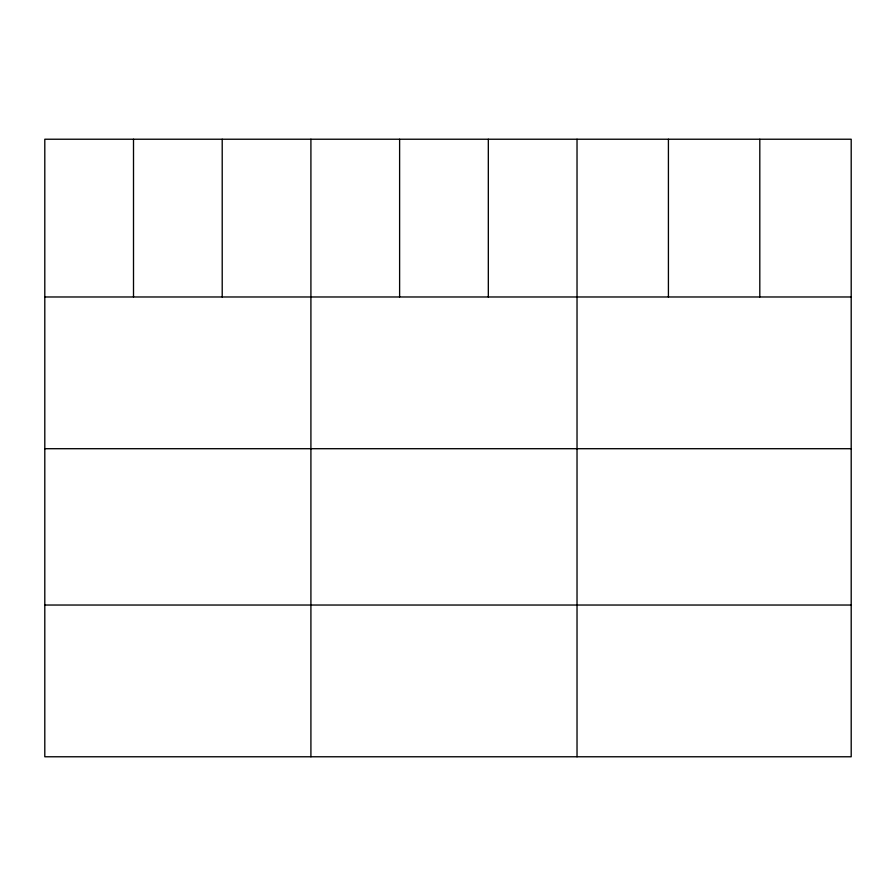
<?xml version="1.0" encoding="UTF-8"?>
<svg xmlns="http://www.w3.org/2000/svg" width="896" height="896" viewBox="0 0 896 896"><rect width="100%" height="100%" fill="white"/><g stroke="black" fill="none" stroke-linecap="round" stroke-linejoin="round"><path stroke-width="1.34" d="M851.2 296.979L851.2 756.773L44.8 756.773L44.8 139.227L851.2 139.227L851.2 296.979L44.8 296.979M44.8 448.706L851.2 448.706M44.8 605.035L851.2 605.035M759.808 139.227L759.808 296.979M668.416 139.227L668.416 296.979M577.024 139.227L577.024 756.773M488.32 139.227L488.32 296.979M399.616 139.227L399.616 296.979M310.912 139.227L310.912 756.773M222.208 139.227L222.208 296.979M133.504 139.227L133.504 296.979"/></g></svg>
